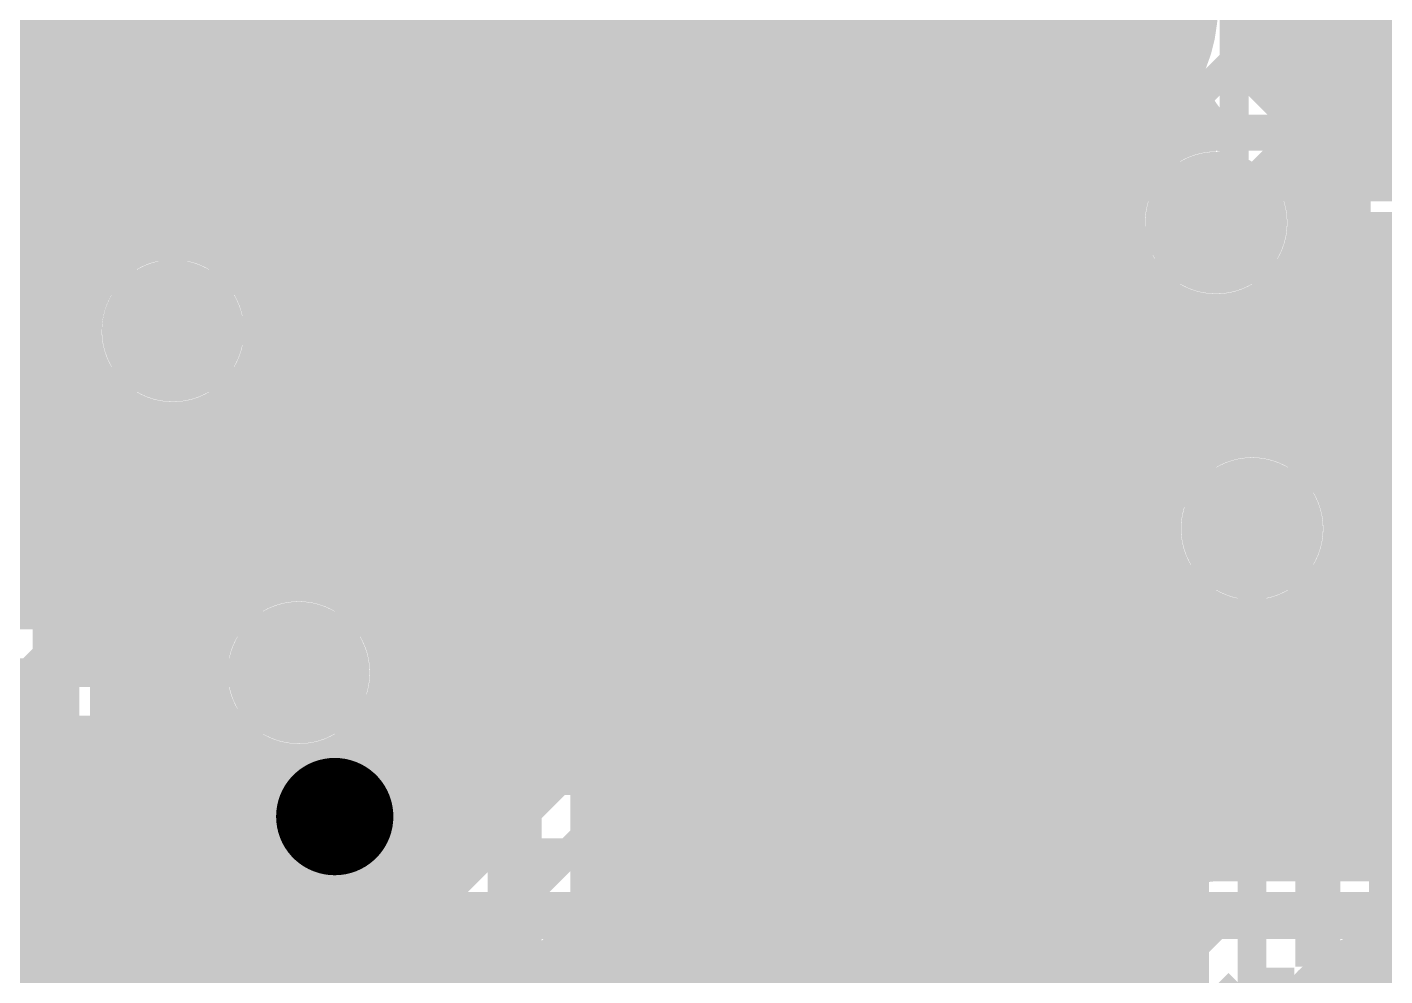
# Model space of a CAD drawing. Extents: x -4 to 136, y -50 to 40.
# Drawn here: x 51.17 to 60.75, y 10.94 to 17.64 of the extents above; entities that cross this region are included whole.
import ezdxf

# ---------------------------------------------------------------- set-up
doc = ezdxf.new("R2010")
doc.units = 0
doc.header["$MEASUREMENT"] = 0
doc.layers.get('0').update_dxf_attribs({"linetype": 'CONTINUOUS'})
for name, color, linetype in [('25-335-0_BOT', 7, 'CONTINUOUS'), ('25-335-0_DRD', 7, 'CONTINUOUS'), ('25-335-0_GND', 6, 'CONTINUOUS'), ('25-335-0_IN1', 4, 'CONTINUOUS'), ('25-335-0_SMB', 3, 'CONTINUOUS'), ('25-335-0_SMT', 5, 'CONTINUOUS'), ('25-335-0_SST', 9, 'CONTINUOUS'), ('25-335-0_TOP', 12, 'CONTINUOUS'), ('THRUHOLE_TAP', 15, 'CONTINUOUS')]:
    doc.layers.add(name, color=color, linetype=linetype)

# ---------------------------------------------------------------- blocks, each defined once
blk = doc.blocks.new('ROUND_28')
at = {"const_width": 0.7747}
blk.add_lwpolyline([(-0.38735, 0, 1), (0.38735, 0, 1)], format="xyb", close=True, dxfattribs=at)
blk = doc.blocks.new('ROUND_40')
at = {"const_width": 0.29972}
blk.add_lwpolyline([(-0.14986, 0, 1), (0.14986, 0, 1)], format="xyb", close=True, dxfattribs=at)
blk = doc.blocks.new('ROUND_55')
at = {"const_width": 1.1557}
blk.add_lwpolyline([(-0.57785, 0, 1), (0.57785, 0, 1)], format="xyb", close=True, dxfattribs=at)
blk = doc.blocks.new('SQUARE_56')
blk.add_solid([(1.1557, 1.1557), (1.1557, -1.1557), (-1.1557, 1.1557), (-1.1557, -1.1557)])
blk = doc.blocks.new('ROUND_60')
at = {"const_width": 0.50038}
blk.add_lwpolyline([(-0.25019, 0, 1), (0.25019, 0, 1)], format="xyb", close=True, dxfattribs=at)
blk = doc.blocks.new('ROUND_62')
at = {"const_width": 0.50038}
blk.add_lwpolyline([(-0.25019, 0, 1), (0.25019, 0, 1)], format="xyb", close=True, dxfattribs=at)
blk = doc.blocks.new('ROUND_23')
at = {"const_width": 0.10033}
blk.add_lwpolyline([(-0.050164, 0, 1), (0.050164, 0, 1)], format="xyb", close=True, dxfattribs=at)
blk = doc.blocks.new('ROUND_66')
at = {"const_width": 0.40005}
blk.add_lwpolyline([(-0.200024, 0, 1), (0.200024, 0, 1)], format="xyb", close=True, dxfattribs=at)

msp = doc.modelspace()

# ---------------------------------------------------------------- linework, layer by layer
at = {"layer": '25-335-0_BOT'}
for points, const_width in [([(57.15, 33.401), (57.15, 8.61822)], 0.254), ([(53.975, 25.4), (53.975, 18.415), (53.34, 17.78)], 0.381), ([(54.6354, 22.8346), (54.6354, 14.1732)], 0.254), ([(62.611, 16.637), (60.452, 16.637), (59.817, 17.272), (59.817, 19.939), (58.547, 21.209)], 0.2032), ([(60.96, 10.16), (60.96, 13.081), (63.5, 15.621), (63.5, 20.447), (62.992, 20.955)], 0.635), ([(51.308, 3.175), (51.308, 19.558), (51.562, 19.812)], 0.2032), ([(52.1208, 19.5199), (52.1208, 16.11884)], 0.254), ([(51.8922, 19.27606), (51.8922, 16.04518)], 0.254), ([(51.7398, 19.20748), (51.7398, 15.9258)], 0.254), ([(53.34, 17.78), (53.34, 14.732), (54.61, 13.462), (54.61, 8.89), (53.975, 8.255), (53.975, 7.112), (56.642, 4.445)], 0.381), ([(52.23764, 17.7038), (51.7398, 17.7038)], 0.254), ([(54.77764, 17.7038), (54.44236, 17.7038)], 0.254), ([(57.31764, 17.7038), (56.98236, 17.7038)], 0.254), ([(52.27828, 17.4752), (51.7398, 17.4752)], 0.254), ([(54.81828, 17.4752), (54.40172, 17.4752)], 0.254), ([(54.4068, 17.49298), (54.4068, 14.4018)], 0.254), ([(57.35828, 17.4752), (56.94172, 17.4752)], 0.254), ([(54.864, 17.34566), (54.864, 13.9446)], 0.254), ([(56.9214, 17.40916), (56.9214, 10.5283)], 0.254), ([(57.3786, 17.40916), (57.3786, 10.5283)], 0.254), ([(52.37226, 17.2466), (51.7398, 17.2466)], 0.254), ([(52.3494, 17.28978), (52.3494, 16.1036)], 0.254), ([(54.91226, 17.2466), (54.30774, 17.2466)], 0.254), ([(57.45226, 17.2466), (56.84774, 17.2466)], 0.254), ([(54.1782, 17.05864), (54.1782, 14.6304)], 0.254), ([(59.436, 17.0688), (59.436, 16.87322)], 0.254), ([(52.5399, 17.018), (51.7398, 17.018)], 0.254), ([(52.578, 16.9799), (52.578, 15.99438)], 0.254), ([(55.0799, 17.018), (54.1401, 17.018)], 0.254), ([(55.0926, 17.0053), (55.0926, 13.65758)], 0.254), ([(57.6199, 17.018), (56.6801, 17.018)], 0.254), ([(56.6928, 17.0307), (56.6928, 10.90676)], 0.254), ([(57.6072, 17.0307), (57.6072, 10.90676)], 0.254), ([(59.2074, 17.0053), (59.2074, 16.7767)], 0.254), ([(59.46648, 17.018), (59.2201, 17.018)], 0.254), ([(59.5122, 16.9672), (59.59348, 16.88592)], 0.254), ([(53.9496, 16.85798), (53.9496, 14.859)], 0.254), ([(56.4642, 16.84274), (56.4642, 11.09726)], 0.254), ([(57.8358, 16.84274), (57.8358, 11.09726)], 0.254), ([(59.59348, 16.88592), (59.56321, 16.88372)], 0.254), ([(52.8193, 16.7894), (51.7398, 16.7894)], 0.254), ([(52.8066, 16.81226), (52.8066, 15.65148)], 0.254), ([(52.8193, 16.80464), (52.8193, 15.59052)], 0.254), ([(53.8607, 16.80464), (53.8607, 14.9479)], 0.254), ([(55.38978, 16.7894), (53.8607, 16.7894)], 0.254), ([(55.3212, 16.8275), (55.3212, 11.1125)], 0.254), ([(57.92978, 16.7894), (56.37022, 16.7894)], 0.254), ([(59.22772, 16.7894), (58.91022, 16.7894)], 0.254), ([(58.9788, 16.8275), (58.9788, 16.49222)], 0.254), ([(55.5498, 16.7259), (55.5498, 11.2141)], 0.254), ([(55.7784, 16.68018), (55.7784, 11.25982)], 0.254), ([(56.007, 16.68272), (56.007, 11.25728)], 0.254), ([(56.2356, 16.73352), (56.2356, 11.20648)], 0.254), ([(58.0644, 16.73352), (58.0644, 11.20648)], 0.254), ([(58.293, 16.68272), (58.293, 11.25728)], 0.254), ([(58.5216, 16.68018), (58.5216, 11.25982)], 0.254), ([(58.7502, 16.7259), (58.7502, 11.2141)], 0.254), ([(52.8193, 16.5608), (51.7398, 16.5608)], 0.254), ([(59.01182, 16.5608), (53.8607, 16.5608)], 0.254), ([(52.8193, 16.3322), (51.7398, 16.3322)], 0.254), ([(58.93816, 16.3322), (53.8607, 16.3322)], 0.254), ([(60.19292, 16.256), (60.19191, 16.29165)], 0.254), ([(60.3504, 16.2179), (60.3504, 14.43228)], 0.254), ([(62.15126, 16.2052), (60.452, 16.2052)], 0.254), ([(60.579, 16.2052), (60.579, 13.6144)], 0.254), ([(60.8076, 16.2052), (60.8076, 13.843)], 0.254), ([(52.03698, 16.1036), (51.7398, 16.1036)], 0.254), ([(52.8193, 16.1036), (52.35448, 16.1036)], 0.254), ([(58.95086, 16.1036), (53.8607, 16.1036)], 0.254), ([(62.27572, 16.1036), (60.1726, 16.1036)], 0.254), ([(58.9788, 16.01978), (58.9788, 11.1125)], 0.254), ([(60.1218, 15.9639), (60.1218, 14.64818)], 0.254), ([(62.8523, 15.8877), (60.50788, 13.54582)], 0.254), ([(52.8193, 15.875), (52.69738, 15.875)], 0.254), ([(59.06008, 15.875), (53.8607, 15.875)], 0.254), ([(62.83706, 15.875), (60.06338, 15.875)], 0.254), ([(59.2074, 15.7353), (59.2074, 14.25448)], 0.254), ([(59.8932, 15.72006), (59.8932, 14.72184)], 0.254), ([(59.40298, 15.6464), (53.8607, 15.6464)], 0.254), ([(59.436, 15.63878), (59.436, 14.59738)], 0.254), ([(59.6646, 15.6337), (59.6646, 14.7066)], 0.254), ([(62.60846, 15.6464), (59.72048, 15.6464)], 0.254), ([(62.37986, 15.4178), (53.8607, 15.4178)], 0.254), ([(52.8066, 15.33398), (52.8066, 13.64488)], 0.254), ([(52.8193, 15.39494), (52.8193, 14.732)], 0.254), ([(52.8193, 15.1892), (52.74818, 15.1892)], 0.254), ([(62.15126, 15.1892), (53.8607, 15.1892)], 0.254), ([(51.7398, 15.05966), (51.7398, 3.6322)], 0.254), ([(51.86172, 14.9606), (51.7398, 14.9606)], 0.254), ([(51.8922, 14.94282), (51.8922, 3.41122)], 0.254), ([(52.8193, 14.9606), (52.53228, 14.9606)], 0.254), ([(52.578, 14.99108), (52.578, 13.45184)], 0.254), ([(61.92266, 14.9606), (53.8607, 14.9606)], 0.254), ([(53.8607, 14.9479), (54.97068, 13.83538)], 0.254), ([(52.1208, 14.86916), (52.1208, 1.5748)], 0.254), ([(52.3494, 14.88186), (52.3494, 11.2649)], 0.254), ([(52.8193, 14.732), (51.7398, 14.732)], 0.254), ([(61.69406, 14.732), (54.0766, 14.732)], 0.254), ([(52.87264, 14.5034), (51.7398, 14.5034)], 0.254), ([(59.3344, 14.5034), (54.3052, 14.5034)], 0.254), ([(61.46546, 14.5034), (60.29706, 14.5034)], 0.254), ([(52.9717, 14.3637), (54.0893, 13.2461)], 0.254), ([(53.0606, 14.2748), (51.7398, 14.2748)], 0.254), ([(53.0352, 14.3002), (53.0352, 13.70838)], 0.254), ([(59.21248, 14.2748), (54.5338, 14.2748)], 0.254), ([(61.23686, 14.2748), (60.42152, 14.2748)], 0.254), ([(53.2638, 14.0716), (53.2638, 13.68552)], 0.254), ([(59.817, 14.097), (59.817, 7.366), (60.452, 6.731), (60.452, 0.762)], 0.2032), ([(53.2892, 14.0462), (51.7398, 14.0462)], 0.254), ([(59.18962, 14.0462), (54.7624, 14.0462)], 0.254), ([(61.00826, 14.0462), (60.44438, 14.0462)], 0.254), ([(59.2074, 13.93698), (59.2074, 10.9347)], 0.254), ([(53.5178, 13.8176), (51.7398, 13.8176)], 0.254), ([(53.4924, 13.843), (53.4924, 13.56106)], 0.254), ([(59.25312, 13.8176), (54.991, 13.8176)], 0.254), ([(60.77966, 13.8176), (60.38088, 13.8176)], 0.254), ([(60.3504, 13.76172), (60.3504, 13.29944)], 0.254), ([(52.71262, 13.589), (51.7398, 13.589)], 0.254), ([(53.7464, 13.589), (53.45684, 13.589)], 0.254), ([(53.721, 13.6144), (53.721, 11.2649)], 0.254), ([(59.3852, 13.589), (55.11546, 13.589)], 0.254), ([(59.3852, 13.63726), (59.3852, 10.69848)], 0.254), ([(60.2488, 13.63726), (60.2488, 11.00582)], 0.254), ([(60.55106, 13.589), (60.2488, 13.589)], 0.254), ([(55.1307, 13.462), (55.1307, 10.9728)], 0.254), ([(52.52212, 13.3604), (51.7398, 13.3604)], 0.254), ([(53.975, 13.3604), (53.64988, 13.3604)], 0.254), ([(53.9496, 13.3858), (53.9496, 11.2649)], 0.254), ([(59.3852, 13.3604), (55.1307, 13.3604)], 0.254), ([(60.3758, 13.3604), (60.2488, 13.3604)], 0.254), ([(54.0893, 13.2461), (54.0893, 11.2649)], 0.254), ([(52.45862, 13.1318), (51.7398, 13.1318)], 0.254), ([(54.0893, 13.1318), (53.71338, 13.1318)], 0.254), ([(59.3852, 13.1318), (55.1307, 13.1318)], 0.254), ([(60.31484, 13.1318), (60.2488, 13.1318)], 0.254), ([(60.3123, 13.081), (60.3123, 11.05408)], 0.254), ([(52.48148, 12.9032), (51.7398, 12.9032)], 0.254), ([(54.0893, 12.9032), (53.69052, 12.9032)], 0.254), ([(59.3852, 12.9032), (55.1307, 12.9032)], 0.254), ([(60.3123, 12.9032), (60.2488, 12.9032)], 0.254), ([(52.6034, 12.6746), (51.7398, 12.6746)], 0.254), ([(52.578, 12.70762), (52.578, 11.2649)], 0.254), ([(54.0893, 12.6746), (53.56606, 12.6746)], 0.254), ([(59.3852, 12.6746), (55.1307, 12.6746)], 0.254), ([(60.3123, 12.6746), (60.2488, 12.6746)], 0.254), ([(53.4924, 12.5984), (53.4924, 11.2649)], 0.254), ([(54.0893, 12.446), (51.7398, 12.446)], 0.254), ([(52.8066, 12.51712), (52.8066, 11.2649)], 0.254), ([(53.0352, 12.45362), (53.0352, 11.2649)], 0.254), ([(53.2638, 12.47648), (53.2638, 11.2649)], 0.254), ([(59.3852, 12.446), (55.1307, 12.446)], 0.254), ([(60.3123, 12.446), (60.2488, 12.446)], 0.254), ([(54.0893, 12.2174), (51.7398, 12.2174)], 0.254), ([(59.3852, 12.2174), (55.1307, 12.2174)], 0.254), ([(60.3123, 12.2174), (60.2488, 12.2174)], 0.254), ([(54.0893, 11.9888), (51.7398, 11.9888)], 0.254), ([(59.3852, 11.9888), (55.1307, 11.9888)], 0.254), ([(60.3123, 11.9888), (60.2488, 11.9888)], 0.254), ([(54.0893, 11.7602), (51.7398, 11.7602)], 0.254), ([(59.3852, 11.7602), (55.1307, 11.7602)], 0.254), ([(60.3123, 11.7602), (60.2488, 11.7602)], 0.254), ([(54.0893, 11.5316), (51.7398, 11.5316)], 0.254), ([(59.3852, 11.5316), (55.1307, 11.5316)], 0.254), ([(60.3123, 11.5316), (60.2488, 11.5316)], 0.254), ([(54.0893, 11.303), (51.7398, 11.303)], 0.254), ([(59.3852, 11.303), (55.1307, 11.303)], 0.254), ([(60.3123, 11.303), (60.2488, 11.303)], 0.254), ([(52.2351, 11.2649), (52.2351, 9.0551)], 0.254), ([(54.0893, 11.2649), (52.2351, 11.2649)], 0.254), ([(52.2351, 11.0744), (51.7398, 11.0744)], 0.254), ([(55.26024, 11.0744), (55.1307, 11.0744)], 0.254), ([(57.80024, 11.0744), (56.49976, 11.0744)], 0.254), ([(59.3852, 11.0744), (59.03976, 11.0744)], 0.254), ([(60.3123, 11.0744), (60.2488, 11.0744)], 0.254), ([(60.3123, 11.05408), (60.24948, 11.00501)], 0.254), ([(52.2351, 10.8458), (51.7398, 10.8458)], 0.254), ([(57.55386, 10.8458), (56.74614, 10.8458)], 0.254), ([(59.3852, 10.8458), (59.28614, 10.8458)], 0.254)]:
    msp.add_lwpolyline(points, dxfattribs=dict(at, const_width=const_width))
at = {"layer": '25-335-0_BOT', "const_width": 0.254}
for points in [[(52.2351, 17.78, 0.276875), (52.8193, 16.80464)], [(53.8607, 16.80464, 0.2768749), (54.4449, 17.78)], [(54.7751, 17.78, 0.4142136), (55.88, 16.6751)], [(55.88, 16.6751, 0.4142136), (56.9849, 17.78)], [(57.3151, 17.78, 0.4142136), (58.42, 16.6751)], [(58.42, 16.6751, 0.2724358), (59.3852, 17.24406)], [(59.3852, 17.24406, 0.1821716), (59.51103, 16.96603)], [(59.3852, 17.24406, 0.1821716), (59.51103, 16.96603)], [(59.563, 16.88592, 0.4142136), (58.93308, 16.256)], [(60.19038, 16.29156, 0.1634811), (60.452, 16.20367)], [(58.93308, 16.256, 0.4142136), (59.563, 15.62608)], [(59.563, 15.62608, 0.4142136), (60.19292, 16.256)], [(52.197, 16.12392, 0.206347), (51.73904, 15.92652)], [(52.8193, 15.59052, 0.3698301), (52.197, 16.12392)], [(52.197, 14.86408, 0.368698), (52.8193, 15.39494)], [(51.7398, 15.05966, 0.2055834), (52.197, 14.86338)], [(52.8193, 14.732, 0.1989124), (52.97181, 14.36381)], [(59.817, 14.72692, 0.4142136), (59.18708, 14.097)], [(60.44692, 14.097, 0.4142136), (59.817, 14.72692)], [(59.18708, 14.097, 0.2070672), (59.38575, 13.63784)], [(60.2488, 13.63726, 0.2070673), (60.44772, 14.097)], [(55.1307, 13.462, 0.1989124), (54.97819, 13.83019)], [(55.1307, 13.462, 0.1989124), (54.97819, 13.83019)], [(53.086, 13.71092, 0.4142136), (52.45608, 13.081)], [(53.71592, 13.081, 0.4142136), (53.086, 13.71092)], [(60.5028, 13.5382, 0.1989124), (60.31342, 13.081)], [(52.45608, 13.081, 0.4142136), (53.086, 12.45108)], [(53.086, 12.45108, 0.4142136), (53.71592, 13.081)], [(55.88, 11.2649, 0.1883745), (55.13109, 10.97237)], [(56.9849, 10.16, 0.4142136), (55.88, 11.2649)], [(58.42, 11.2649, 0.4142136), (57.3151, 10.16)], [(59.3852, 10.69848, 0.2718961), (58.42, 11.2649)]]:
    msp.add_lwpolyline(points, format="xyb", dxfattribs=at)
at = {"layer": '25-335-0_DRD', "const_width": 0.254}
for points in [[(53.975, 18.415), (52.705, 17.145)], [(53.975, 17.145), (52.705, 18.415)], [(56.515, 18.415), (55.245, 17.145)], [(56.515, 17.145), (55.245, 18.415)], [(59.055, 18.415), (57.785, 17.145)], [(59.055, 17.145), (57.785, 18.415)], [(61.595, 18.415), (60.325, 17.145)], [(58.928, 16.891), (58.928, 15.621)], [(60.198, 16.891), (58.928, 16.891)], [(60.198, 16.891), (58.928, 15.621)], [(60.198, 15.621), (58.928, 16.891)], [(60.198, 15.621), (60.198, 16.891)], [(51.562, 16.129), (51.562, 14.859)], [(52.832, 16.129), (51.562, 16.129)], [(52.832, 16.129), (51.562, 14.859)], [(52.832, 14.859), (51.562, 16.129)], [(52.832, 14.859), (52.832, 16.129)], [(58.928, 15.621), (60.198, 15.621)], [(51.562, 14.859), (52.832, 14.859)], [(59.182, 14.732), (59.182, 13.462)], [(60.452, 14.732), (59.182, 14.732)], [(60.452, 14.732), (59.182, 13.462)], [(60.452, 13.462), (59.182, 14.732)], [(60.452, 13.462), (60.452, 14.732)], [(52.451, 13.716), (52.451, 12.446)], [(53.721, 13.716), (52.451, 13.716)], [(53.721, 13.716), (52.451, 12.446)], [(53.721, 12.446), (52.451, 13.716)], [(53.721, 12.446), (53.721, 13.716)], [(59.182, 13.462), (60.452, 13.462)], [(52.451, 12.446), (53.721, 12.446)]]:
    msp.add_lwpolyline(points, dxfattribs=at)
at = {"layer": '25-335-0_IN1'}
for points, const_width in [([(60.96, 25.4), (60.96, 21.336), (59.69, 20.066), (59.69, 16.383), (59.563, 16.256)], 0.2032), ([(54.6354, 22.8346), (54.6354, 12.065)], 0.254), ([(52.197, 21.971), (52.197, 15.494)], 0.2032), ([(51.2064, 19.2913), (51.2064, 13.5128)], 0.254), ([(51.435, 19.19478), (51.435, 13.5128)], 0.254), ([(51.6636, 19.1897), (51.6636, 15.82928)], 0.254), ([(51.7652, 19.2151), (51.7652, 15.9512)], 0.254), ([(57.15, 18.31086), (57.15, 14.5796)], 0.254), ([(51.7652, 17.7038), (44.69638, 17.7038)], 0.254), ([(58.42, 17.78), (58.42, 15.24), (53.34, 10.16)], 0.2032), ([(54.77764, 17.7038), (54.44236, 17.7038)], 0.254), ([(57.31764, 17.7038), (56.98236, 17.7038)], 0.254), ([(53.086, 13.081), (48.641, 13.081), (44.069, 17.653)], 0.2032), ([(51.7652, 17.4752), (44.8564, 17.4752)], 0.254), ([(54.81828, 17.4752), (54.40172, 17.4752)], 0.254), ([(54.4068, 17.49298), (54.4068, 11.8364)], 0.254), ([(57.35828, 17.4752), (56.94172, 17.4752)], 0.254), ([(54.864, 17.34566), (54.864, 12.2936)], 0.254), ([(56.9214, 17.40916), (56.9214, 14.351)], 0.254), ([(57.3786, 17.40916), (57.3786, 14.8082)], 0.254), ([(51.7652, 17.2466), (45.085, 17.2466)], 0.254), ([(54.91226, 17.2466), (54.30774, 17.2466)], 0.254), ([(57.45226, 17.2466), (56.84774, 17.2466)], 0.254), ([(54.1782, 17.05864), (54.1782, 11.6078)], 0.254), ([(59.2582, 17.05864), (59.2582, 16.80718)], 0.254), ([(60.1218, 17.05864), (60.1218, 16.54556)], 0.254), ([(60.1218, 17.05864), (60.1218, 16.54556)], 0.254), ([(51.7652, 17.018), (45.3136, 17.018)], 0.254), ([(55.0799, 17.018), (54.1401, 17.018)], 0.254), ([(55.0926, 17.0053), (55.0926, 12.5222)], 0.254), ([(57.6199, 17.018), (56.6801, 17.018)], 0.254), ([(56.6928, 17.0307), (56.6928, 14.1224)], 0.254), ([(57.6072, 17.0307), (57.6072, 15.0368)], 0.254), ([(59.2074, 17.0053), (59.2074, 16.7767)], 0.254), ([(59.2582, 17.018), (59.2201, 17.018)], 0.254), ([(60.1599, 17.018), (60.1218, 17.018)], 0.254), ([(52.6288, 16.93418), (52.6288, 15.9512)], 0.254), ([(53.9496, 16.85798), (53.9496, 11.3792)], 0.254), ([(56.4642, 16.84274), (56.4642, 13.8938)], 0.254), ([(57.8358, 16.84274), (57.8358, 15.2654)], 0.254), ([(60.3504, 16.85798), (60.3504, 14.43228)], 0.254), ([(51.7652, 16.7894), (45.5422, 16.7894)], 0.254), ([(52.84978, 16.7894), (52.6288, 16.7894)], 0.254), ([(52.8066, 16.81226), (52.8066, 15.65148)], 0.254), ([(55.38978, 16.7894), (53.83022, 16.7894)], 0.254), ([(55.3212, 16.8275), (55.3212, 12.7508)], 0.254), ([(57.92978, 16.7894), (56.37022, 16.7894)], 0.254), ([(57.9882, 16.76146), (57.9882, 15.4178)], 0.254), ([(58.8518, 16.76146), (58.8518, 15.24)], 0.254), ([(59.22772, 16.7894), (58.91022, 16.7894)], 0.254), ([(58.9788, 16.8275), (58.9788, 16.49222)], 0.254), ([(60.46978, 16.7894), (60.1218, 16.7894)], 0.254), ([(60.5282, 16.76146), (60.5282, 15.621)], 0.254), ([(53.0352, 16.71828), (53.0352, 13.70838)], 0.254), ([(53.2638, 16.67764), (53.2638, 13.68552)], 0.254), ([(53.4924, 16.68526), (53.4924, 13.56106)], 0.254), ([(53.721, 16.74368), (53.721, 11.2649)], 0.254), ([(55.5498, 16.7259), (55.5498, 12.9794)], 0.254), ([(55.7784, 16.68018), (55.7784, 13.208)], 0.254), ([(56.007, 16.68272), (56.007, 13.4366)], 0.254), ([(56.2356, 16.73352), (56.2356, 13.6652)], 0.254), ([(51.7652, 16.5608), (45.7708, 16.5608)], 0.254), ([(57.9882, 16.5608), (52.6288, 16.5608)], 0.254), ([(59.01182, 16.5608), (58.8518, 16.5608)], 0.254), ([(60.5282, 16.5608), (60.1218, 16.5608)], 0.254), ([(51.7652, 16.3322), (45.9994, 16.3322)], 0.254), ([(57.9882, 16.3322), (52.6288, 16.3322)], 0.254), ([(58.93816, 16.3322), (58.8518, 16.3322)], 0.254), ([(60.5282, 16.3322), (60.18784, 16.3322)], 0.254), ([(51.7652, 16.1036), (46.228, 16.1036)], 0.254), ([(57.9882, 16.1036), (52.6288, 16.1036)], 0.254), ([(58.95086, 16.1036), (58.8518, 16.1036)], 0.254), ([(60.5282, 16.1036), (60.1726, 16.1036)], 0.254), ([(58.9788, 16.01978), (58.9788, 11.3284)], 0.254), ([(60.1218, 15.9639), (60.1218, 14.64818)], 0.254), ([(51.69408, 15.875), (46.4566, 15.875)], 0.254), ([(57.9882, 15.875), (52.69738, 15.875)], 0.254), ([(59.06008, 15.875), (58.8518, 15.875)], 0.254), ([(60.5282, 15.875), (60.06338, 15.875)], 0.254), ([(59.2074, 15.7353), (59.2074, 14.25448)], 0.254), ([(59.8932, 15.72006), (59.8932, 14.72184)], 0.254), ([(51.58486, 15.6464), (46.6852, 15.6464)], 0.254), ([(57.9882, 15.6464), (52.8066, 15.6464)], 0.254), ([(59.40298, 15.6464), (58.8518, 15.6464)], 0.254), ([(59.436, 15.63878), (59.436, 14.59738)], 0.254), ([(59.6646, 15.6337), (59.6646, 14.7066)], 0.254), ([(60.5282, 15.6464), (59.72048, 15.6464)], 0.254), ([(51.57216, 15.4178), (46.9138, 15.4178)], 0.254), ([(57.98566, 15.4178), (52.82184, 15.4178)], 0.254), ([(57.9882, 15.4178), (53.83276, 11.2649)], 0.254), ([(60.579, 15.4178), (58.8518, 15.4178)], 0.254), ([(60.579, 15.4178), (60.579, 11.7348)], 0.254), ([(52.8066, 15.33398), (52.8066, 13.64488)], 0.254), ([(60.6552, 15.3162), (62.23508, 13.73378)], 0.254), ([(51.64582, 15.1892), (47.1424, 15.1892)], 0.254), ([(51.6636, 15.15872), (51.6636, 13.5128)], 0.254), ([(57.75706, 15.1892), (52.74818, 15.1892)], 0.254), ([(60.77966, 15.1892), (58.84926, 15.1892)], 0.254), ([(60.8076, 15.16126), (60.8076, 11.7348)], 0.254), ([(51.86172, 14.9606), (47.371, 14.9606)], 0.254), ([(51.8922, 14.94282), (51.8922, 13.5128)], 0.254), ([(57.52846, 14.9606), (52.53228, 14.9606)], 0.254), ([(52.578, 14.99108), (52.578, 13.5128)], 0.254), ([(58.7248, 14.9352), (54.4449, 10.65276)], 0.254), ([(61.00826, 14.9606), (58.74766, 14.9606)], 0.254), ([(58.7502, 14.9606), (58.7502, 11.2141)], 0.254), ([(52.1208, 14.86916), (52.1208, 13.5128)], 0.254), ([(52.3494, 14.88186), (52.3494, 13.5128)], 0.254), ([(57.29986, 14.732), (47.5996, 14.732)], 0.254), ([(61.23686, 14.732), (58.5216, 14.732)], 0.254), ([(58.5216, 14.72946), (58.5216, 11.25982)], 0.254), ([(57.07126, 14.5034), (47.8282, 14.5034)], 0.254), ([(59.3344, 14.5034), (58.293, 14.5034)], 0.254), ([(58.293, 14.50086), (58.293, 11.25728)], 0.254), ([(61.46546, 14.5034), (60.29706, 14.5034)], 0.254), ([(56.84266, 14.2748), (48.0568, 14.2748)], 0.254), ([(59.21248, 14.2748), (58.0644, 14.2748)], 0.254), ([(58.0644, 14.27226), (58.0644, 11.20648)], 0.254), ([(61.69406, 14.2748), (60.42152, 14.2748)], 0.254), ([(56.61406, 14.0462), (48.2854, 14.0462)], 0.254), ([(59.18962, 14.0462), (57.8358, 14.0462)], 0.254), ([(57.8358, 14.04366), (57.8358, 11.09726)], 0.254), ([(61.92266, 14.0462), (60.44438, 14.0462)], 0.254), ([(59.2074, 13.93698), (59.2074, 11.557)], 0.254), ([(56.38546, 13.8176), (48.514, 13.8176)], 0.254), ([(59.25312, 13.8176), (57.6072, 13.8176)], 0.254), ([(57.6072, 13.81506), (57.6072, 10.90676)], 0.254), ([(62.15126, 13.8176), (60.38088, 13.8176)], 0.254), ([(60.3504, 13.76172), (60.3504, 11.7348)], 0.254), ([(52.71262, 13.589), (48.7426, 13.589)], 0.254), ([(56.15686, 13.589), (53.45684, 13.589)], 0.254), ([(59.44362, 13.589), (57.3786, 13.589)], 0.254), ([(57.3786, 13.58646), (57.3786, 10.5283)], 0.254), ([(59.436, 13.59408), (59.436, 11.71448)], 0.254), ([(62.24778, 13.589), (60.18784, 13.589)], 0.254), ([(52.62626, 13.5128), (48.8188, 13.5128)], 0.254), ([(60.1218, 13.54582), (60.1218, 11.7348)], 0.254), ([(59.6646, 13.48486), (59.6646, 11.7348)], 0.254), ([(59.8932, 13.47216), (59.8932, 11.7348)], 0.254), ([(55.92826, 13.3604), (53.64988, 13.3604)], 0.254), ([(62.3443, 13.3604), (57.15, 13.3604)], 0.254), ([(57.15, 13.35786), (57.15, 8.61822)], 0.254), ([(55.69966, 13.1318), (53.71338, 13.1318)], 0.254), ([(62.62878, 13.1318), (56.9214, 13.1318)], 0.254), ([(56.9214, 13.12926), (56.9214, 10.5283)], 0.254), ([(55.47106, 12.9032), (53.69052, 12.9032)], 0.254), ([(61.41466, 12.9032), (56.6928, 12.9032)], 0.254), ([(56.6928, 12.90066), (56.6928, 10.90676)], 0.254), ([(52.62626, 12.6492), (48.641, 12.6492)], 0.254), ([(51.2064, 12.6492), (51.2064, 8.636)], 0.254), ([(51.435, 12.6492), (51.435, 8.8646)], 0.254), ([(51.6636, 12.6492), (51.6636, 9.0932)], 0.254), ([(51.8922, 12.6492), (51.8922, 9.3218)], 0.254), ([(52.1208, 12.6492), (52.1208, 9.5504)], 0.254), ([(52.3494, 12.6492), (52.3494, 11.2649)], 0.254), ([(52.578, 12.6492), (52.578, 11.2649)], 0.254), ([(55.24246, 12.6746), (53.56606, 12.6746)], 0.254), ([(61.26226, 12.6746), (56.4642, 12.6746)], 0.254), ([(56.4642, 12.67206), (56.4642, 11.09726)], 0.254), ([(53.4924, 12.5984), (53.4924, 11.2649)], 0.254), ([(55.01386, 12.446), (45.78858, 12.446)], 0.254), ([(52.8066, 12.51712), (52.8066, 11.2649)], 0.254), ([(53.0352, 12.45362), (53.0352, 11.2649)], 0.254), ([(53.2638, 12.47648), (53.2638, 11.2649)], 0.254), ([(61.21908, 12.446), (56.2356, 12.446)], 0.254), ([(56.2356, 12.44346), (56.2356, 11.20648)], 0.254), ([(54.78526, 12.2174), (45.84192, 12.2174)], 0.254), ([(61.26226, 12.2174), (56.007, 12.2174)], 0.254), ([(56.007, 12.21486), (56.007, 11.25728)], 0.254), ([(54.55666, 11.9888), (45.8089, 11.9888)], 0.254), ([(61.41466, 11.9888), (55.7784, 11.9888)], 0.254), ([(55.7784, 11.98626), (55.7784, 11.25982)], 0.254), ([(54.32806, 11.7602), (45.6692, 11.7602)], 0.254), ([(62.1411, 11.7602), (55.5498, 11.7602)], 0.254), ([(55.5498, 11.75766), (55.5498, 11.2141)], 0.254), ([(61.595, 11.7348), (59.563, 11.7348)], 0.254), ([(59.2582, 11.6078), (58.83402, 11.18362)], 0.254), ([(54.09946, 11.5316), (41.86428, 11.5316)], 0.254), ([(59.17946, 11.5316), (55.3212, 11.5316)], 0.254), ([(55.3212, 11.52906), (55.3212, 11.1125)], 0.254), ([(53.87086, 11.303), (32.9438, 11.303)], 0.254), ([(58.95086, 11.303), (55.0926, 11.303)], 0.254), ([(55.0926, 11.30046), (55.0926, 10.9347)], 0.254), ([(52.2351, 11.2649), (52.2351, 9.6647)], 0.254), ([(53.83276, 11.2649), (52.2351, 11.2649)], 0.254), ([(64.135, 5.969), (62.103, 8.001), (62.103, 10.795), (61.595, 11.303), (59.563, 11.303), (58.42, 10.16)], 0.2032), ([(52.2351, 11.0744), (42.13606, 11.0744)], 0.254), ([(55.26024, 11.0744), (54.864, 11.0744)], 0.254), ([(54.864, 11.07186), (54.864, 10.59434)], 0.254), ([(57.80024, 11.0744), (56.49976, 11.0744)], 0.254), ([(52.2351, 10.8458), (42.26052, 10.8458)], 0.254), ([(55.01386, 10.8458), (54.6354, 10.8458)], 0.254), ([(54.6354, 10.84326), (54.6354, 8.6233)], 0.254), ([(57.55386, 10.8458), (56.74614, 10.8458)], 0.254), ([(59.7408, 10.8712), (59.44362, 10.57402)], 0.254), ([(60.09386, 10.8458), (59.7154, 10.8458)], 0.254), ([(60.11418, 10.8712), (59.7408, 10.8712)], 0.254), ([(59.8932, 10.8712), (59.8932, 10.44702)], 0.254)]:
    msp.add_lwpolyline(points, dxfattribs=dict(at, const_width=const_width))
at = {"layer": '25-335-0_IN1', "const_width": 0.254}
for points in [[(53.34, 16.6751, 0.4142136), (54.4449, 17.78)], [(54.7751, 17.78, 0.4142136), (55.88, 16.6751)], [(55.88, 16.6751, 0.4142136), (56.9849, 17.78)], [(57.3151, 17.78, 0.3010899), (57.9882, 16.76146)], [(58.8518, 16.76146, 0.1153077), (59.25852, 17.05836)], [(60.1218, 17.05864, 0.1153078), (60.52836, 16.76185)], [(52.6288, 16.93418, 0.1765902), (53.34, 16.67491)], [(59.2582, 16.80718, 0.2729014), (58.93308, 16.256)], [(60.19292, 16.256, 0.1200942), (60.12229, 16.54581)], [(58.93308, 16.256, 0.4142136), (59.563, 15.62608)], [(59.563, 15.62608, 0.4142136), (60.19292, 16.256)], [(51.7652, 15.9512, 0.2063465), (51.56813, 15.494)], [(52.82692, 15.494, 0.2063464), (52.62952, 15.95196)], [(60.5282, 15.621, 0.1989124), (60.65467, 15.31567)], [(60.5282, 15.621, 0.1989124), (60.65467, 15.31567)], [(51.56708, 15.494, 0.4142136), (52.197, 14.86408)], [(52.197, 14.86408, 0.4142136), (52.82692, 15.494)], [(58.7248, 14.9352, 0.1989124), (58.85105, 15.24)], [(59.817, 14.72692, 0.4142136), (59.18708, 14.097)], [(60.44692, 14.097, 0.4142136), (59.817, 14.72692)], [(59.18708, 14.097, 0.4142136), (59.817, 13.46708)], [(59.817, 13.46708, 0.4142136), (60.44692, 14.097)], [(53.086, 13.71092, 0.2070678), (52.62684, 13.51225)], [(53.71592, 13.081, 0.4142136), (53.086, 13.71092)], [(53.086, 12.45108, 0.4142136), (53.71592, 13.081)], [(52.62626, 12.6492, 0.2070673), (53.086, 12.45028)], [(59.563, 11.7348, 0.1989132), (59.25767, 11.60833)], [(55.88, 11.2649, 0.4142136), (54.7751, 10.16)], [(56.9849, 10.16, 0.4142136), (55.88, 11.2649)], [(58.42, 11.2649, 0.4142136), (57.3151, 10.16)], [(58.83402, 11.18362, 0.0963845), (58.42, 11.26418)], [(60.11418, 10.8712, 0.1765902), (59.85491, 10.16)]]:
    msp.add_lwpolyline(points, format="xyb", dxfattribs=at)
at = {"layer": '25-335-0_SST'}
for points, const_width in [([(51.70424, 16.9799), (51.70424, 17.45488), (52.38242, 17.21866), (52.38242, 17.09928), (51.36642, 17.09928)], 0.1524), ([(57.15, 11.43), (62.865, 11.43), (62.865, 16.51), (51.435, 16.51), (51.435, 14.605), (52.07, 14.605), (52.07, 13.335), (51.435, 13.335), (51.435, 12.065), (52.07, 11.43), (57.15, 11.43)], 0.2032), ([(53.45176, 12.45108), (53.22824, 12.45108)], 0.0254), ([(53.24602, 12.45616), (53.24602, 11.67384)], 0.0254), ([(53.26888, 12.4587), (53.26888, 11.66876)], 0.0254), ([(53.29174, 12.46378), (53.29174, 11.66622)], 0.0254), ([(53.3146, 12.46632), (53.3146, 11.66368)], 0.0254), ([(53.33746, 12.46632), (53.33746, 11.66368)], 0.0254), ([(53.36032, 12.46632), (53.36032, 11.66368)], 0.0254), ([(53.38318, 12.46378), (53.38318, 11.66622)], 0.0254), ([(53.40604, 12.46124), (53.40604, 11.66876)], 0.0254), ([(53.4289, 12.45616), (53.4289, 11.67384)], 0.0254), ([(53.45176, 12.45108), (53.45176, 11.67892)], 0.0254), ([(53.06314, 12.35456), (53.06314, 11.7729)], 0.0254), ([(53.61178, 12.35964), (53.06568, 12.35964)], 0.0254), ([(53.086, 12.37488), (53.086, 11.75258)], 0.0254), ([(53.58638, 12.3825), (53.09362, 12.3825)], 0.0254), ([(53.10886, 12.39266), (53.10886, 11.73734)], 0.0254), ([(53.55336, 12.40536), (53.12664, 12.40536)], 0.0254), ([(53.13172, 12.4079), (53.13172, 11.7221)], 0.0254), ([(53.15458, 12.4206), (53.15458, 11.7094)], 0.0254), ([(53.51018, 12.42822), (53.16728, 12.42822)], 0.0254), ([(53.17744, 12.43076), (53.17744, 11.6967)], 0.0254), ([(53.2003, 12.44092), (53.2003, 11.68908)], 0.0254), ([(53.22316, 12.44854), (53.22316, 11.68146)], 0.0254), ([(53.47462, 12.44346), (53.47462, 11.68654)], 0.0254), ([(53.49748, 12.4333), (53.49748, 11.69416)], 0.0254), ([(53.52034, 12.42314), (53.52034, 11.70686)], 0.0254), ([(53.5432, 12.41044), (53.5432, 11.71702)], 0.0254), ([(53.56606, 12.39774), (53.56606, 11.73226)], 0.0254), ([(53.58892, 12.37996), (53.58892, 11.75004)], 0.0254), ([(53.61178, 12.35964), (53.61178, 11.76782)], 0.0254), ([(53.68544, 12.2682), (52.99202, 12.2682)], 0.0254), ([(52.99456, 12.2682), (52.99456, 11.85926)], 0.0254), ([(53.67274, 12.29106), (53.00726, 12.29106)], 0.0254), ([(53.01742, 12.30376), (53.01742, 11.82624)], 0.0254), ([(53.65496, 12.31392), (53.02504, 12.31392)], 0.0254), ([(53.04028, 12.3317), (53.04028, 11.7983)], 0.0254), ([(53.63464, 12.33678), (53.04282, 12.33678)], 0.0254), ([(53.63464, 12.33678), (53.63464, 11.79068)], 0.0254), ([(53.6575, 12.31138), (53.6575, 11.81862)], 0.0254), ([(53.68036, 12.27836), (53.68036, 11.85164)], 0.0254), ([(53.72608, 12.17676), (52.95392, 12.17676)], 0.0254), ([(53.71846, 12.19962), (52.96154, 12.19962)], 0.0254), ([(53.7083, 12.22248), (52.96916, 12.22248)], 0.0254), ([(52.9717, 12.22502), (52.9717, 11.90498)], 0.0254), ([(53.69814, 12.24534), (52.98186, 12.24534)], 0.0254), ([(53.70322, 12.23518), (53.70322, 11.89228)], 0.0254), ([(53.72608, 12.17676), (53.72608, 11.95324)], 0.0254), ([(53.74132, 12.08532), (52.93868, 12.08532)], 0.0254), ([(53.73878, 12.10818), (52.94122, 12.10818)], 0.0254), ([(53.73624, 12.13104), (52.94376, 12.13104)], 0.0254), ([(52.94884, 12.1539), (52.94884, 11.97356)], 0.0254), ([(53.73116, 12.1539), (52.94884, 12.1539)], 0.0254), ([(53.74132, 12.06246), (52.93868, 12.06246)], 0.0254), ([(53.74132, 12.0396), (52.93868, 12.0396)], 0.0254), ([(53.73878, 12.01674), (52.94122, 12.01674)], 0.0254), ([(53.7337, 11.99388), (52.94376, 11.99388)], 0.0254), ([(53.73116, 11.97102), (52.94884, 11.97102)], 0.0254), ([(53.72354, 11.94816), (52.95646, 11.94816)], 0.0254), ([(53.71592, 11.9253), (52.96408, 11.9253)], 0.0254), ([(53.70576, 11.90244), (52.9717, 11.90244)], 0.0254), ([(53.6956, 11.87958), (52.9844, 11.87958)], 0.0254), ([(53.6829, 11.85672), (52.9971, 11.85672)], 0.0254), ([(53.66766, 11.83386), (53.01234, 11.83386)], 0.0254), ([(53.64988, 11.811), (53.02758, 11.811)], 0.0254), ([(53.62956, 11.78814), (53.0479, 11.78814)], 0.0254), ([(53.6067, 11.76528), (53.0733, 11.76528)], 0.0254), ([(53.57876, 11.74242), (53.10124, 11.74242)], 0.0254), ([(53.5432, 11.71956), (53.13426, 11.71956)], 0.0254), ([(53.50002, 11.6967), (53.17998, 11.6967)], 0.0254), ([(53.4289, 11.67384), (53.24856, 11.67384)], 0.0254)]:
    msp.add_lwpolyline(points, dxfattribs=dict(at, const_width=const_width))
at = {"layer": '25-335-0_SST', "const_width": 0.0254}
for points in [[(53.34, 12.46632, 0.4142136), (52.93868, 12.065)], [(53.74132, 12.065, 0.4142136), (53.34, 12.46632)], [(52.93868, 12.065, 0.4142136), (53.34, 11.66368)], [(53.34, 11.66368, 0.4142136), (53.74132, 12.065)]]:
    msp.add_lwpolyline(points, format="xyb", dxfattribs=at)
at = {"layer": '25-335-0_TOP'}
for points, const_width in [([(54.6354, 18.9992), (54.6354, 17.0688)], 0.254), ([(57.15, 18.9992), (57.15, 17.0688)], 0.254), ([(42.545, 17.0688), (43.434, 17.0688), (44.2468, 16.256), (45.974, 16.256), (46.736, 17.018), (48.768, 17.018), (49.276, 16.51), (50.927, 16.51), (51.054, 16.637), (58.928, 16.637), (59.817, 17.526), (59.817, 18.415), (60.325, 18.923), (61.722, 18.923), (64.389, 16.256), (72.39, 16.256), (73.533, 15.113), (77.47, 15.113), (78.232, 15.875)], 0.2032), ([(53.34, 17.78), (50.165, 17.78), (50.165, 17.2212)], 0.381), ([(54.77764, 17.7038), (54.44236, 17.7038)], 0.254), ([(57.31764, 17.7038), (56.98236, 17.7038)], 0.254), ([(54.81828, 17.4752), (54.40172, 17.4752)], 0.254), ([(54.4068, 17.49298), (54.4068, 17.0688)], 0.254), ([(57.35828, 17.4752), (56.94172, 17.4752)], 0.254), ([(54.864, 17.34566), (54.864, 17.0688)], 0.254), ([(56.9214, 17.40916), (56.9214, 17.0688)], 0.254), ([(57.3786, 17.40916), (57.3786, 17.0688)], 0.254), ([(54.91226, 17.2466), (54.30774, 17.2466)], 0.254), ([(57.45226, 17.2466), (56.84774, 17.2466)], 0.254), ([(55.03418, 17.0688), (54.18582, 17.0688)], 0.254), ([(57.57418, 17.0688), (56.72582, 17.0688)], 0.254), ([(59.563, 16.256), (59.436, 16.129), (51.816, 16.129), (49.784, 14.097), (48.9712, 14.097), (48.895, 14.22908)], 0.2032), ([(52.197, 15.494), (60.96, 15.494), (61.214, 15.748), (65.532, 15.748), (66.421, 14.859), (70.612, 14.859), (70.993, 15.24), (71.501, 15.24), (72.136, 14.605)], 0.2032), ([(71.247, 14.605), (70.993, 14.351), (66.294, 14.351), (65.405, 15.24), (61.341, 15.24), (60.96, 14.859), (51.435, 14.859), (49.784, 13.208), (45.974, 13.208), (44.958, 14.224), (35.687, 14.224), (34.925, 14.986), (34.925, 15.2146)], 0.2032), ([(61.849, 12.446), (61.722, 12.319), (51.689, 12.319), (50.927, 11.557), (44.831, 11.557), (43.18, 13.208), (31.496, 13.208), (29.845, 14.859), (29.845, 15.2146)], 0.2032), ([(45.212, 12.192), (50.419, 12.192), (52.07, 13.843), (53.34, 13.843), (53.848, 13.335), (60.198, 13.335), (61.595, 14.732), (65.151, 14.732), (66.04, 13.843), (77.47, 13.843), (77.47, 12.7254)], 0.381), ([(31.877, 13.843), (32.004, 13.716), (44.831, 13.716), (45.847, 12.7), (49.911, 12.7), (51.562, 14.351), (59.563, 14.351), (59.817, 14.097)], 0.2032), ([(103.378, 6.604), (102.616, 7.366), (98.679, 7.366), (97.536, 8.509), (96.393, 8.509), (94.742, 10.16), (66.167, 10.16), (65.659, 10.668), (65.659, 12.319), (65.278, 12.7), (62.611, 12.7), (62.23, 13.081), (60.706, 13.081), (60.452, 12.827), (53.34, 12.827), (53.086, 13.081)], 0.2032), ([(41.529, 12.065), (41.656, 11.938), (43.688, 11.938), (44.577, 11.049), (51.054, 11.049), (51.816, 11.811), (62.484, 11.811), (62.738, 11.557)], 0.2032), ([(63.373, 10.541), (62.357, 10.541), (61.595, 11.303), (51.943, 11.303), (51.181, 10.541), (44.323, 10.541), (43.434, 11.43), (39.624, 11.43), (39.116, 11.938), (21.844, 11.938), (21.336, 11.43), (21.336, 10.541), (20.955, 10.16), (18.288, 10.16)], 0.2032)]:
    msp.add_lwpolyline(points, dxfattribs=dict(at, const_width=const_width))
at = {"layer": '25-335-0_TOP', "const_width": 0.254}
for points in [[(54.18582, 17.0688, 0.1765902), (54.44509, 17.78)], [(54.7751, 17.78, 0.1765904), (55.03432, 17.06892)], [(56.72582, 17.0688, 0.1765902), (56.98509, 17.78)], [(57.3151, 17.78, 0.1765904), (57.57432, 17.06892)]]:
    msp.add_lwpolyline(points, format="xyb", dxfattribs=at)

# ---------------------------------------------------------------- block references
at = {"layer": '25-335-0_BOT'}
for name, p in [('ROUND_28', (53.34, 17.78)), ('ROUND_28', (55.88, 17.78)), ('ROUND_28', (58.42, 17.78)), ('ROUND_28', (60.96, 17.78)), ('ROUND_40', (59.563, 16.256)), ('ROUND_40', (52.197, 15.494)), ('ROUND_40', (59.817, 14.097)), ('ROUND_40', (53.086, 13.081))]:
    msp.add_blockref(name, p, dxfattribs=at)
at = {"layer": '25-335-0_GND'}
for name, p in [('ROUND_55', (53.34, 17.78)), ('ROUND_55', (55.88, 17.78)), ('ROUND_55', (58.42, 17.78)), ('ROUND_55', (60.96, 17.78)), ('ROUND_62', (59.563, 16.256)), ('ROUND_60', (52.197, 15.494)), ('ROUND_60', (59.817, 14.097)), ('ROUND_60', (53.086, 13.081)), ('SQUARE_56', (53.34, 10.16)), ('ROUND_55', (55.88, 10.16)), ('ROUND_55', (58.42, 10.16)), ('ROUND_55', (60.96, 10.16))]:
    msp.add_blockref(name, p, dxfattribs=at)
at = {"layer": '25-335-0_IN1'}
for name, p in [('ROUND_28', (53.34, 17.78)), ('ROUND_28', (55.88, 17.78)), ('ROUND_28', (58.42, 17.78)), ('ROUND_28', (60.96, 17.78)), ('ROUND_40', (59.563, 16.256)), ('ROUND_40', (52.197, 15.494)), ('ROUND_40', (59.817, 14.097)), ('ROUND_40', (53.086, 13.081))]:
    msp.add_blockref(name, p, dxfattribs=at)
at = {"layer": '25-335-0_SMB'}
for p in [(53.34, 17.78), (55.88, 17.78), (58.42, 17.78), (60.96, 17.78)]:
    msp.add_blockref('ROUND_28', p, dxfattribs=at)
at = {"layer": '25-335-0_SMT'}
for p in [(53.34, 17.78), (55.88, 17.78), (58.42, 17.78), (60.96, 17.78)]:
    msp.add_blockref('ROUND_28', p, dxfattribs=at)
at = {"layer": '25-335-0_TOP'}
for name, p in [('ROUND_28', (53.34, 17.78)), ('ROUND_28', (55.88, 17.78)), ('ROUND_28', (58.42, 17.78)), ('ROUND_28', (60.96, 17.78)), ('ROUND_40', (59.563, 16.256)), ('ROUND_40', (52.197, 15.494)), ('ROUND_40', (59.817, 14.097)), ('ROUND_40', (53.086, 13.081))]:
    msp.add_blockref(name, p, dxfattribs=at)
at = {"layer": 'THRUHOLE_TAP'}
for name, p in [('ROUND_66', (53.34, 17.78)), ('ROUND_66', (55.88, 17.78)), ('ROUND_66', (58.42, 17.78)), ('ROUND_66', (60.96, 17.78)), ('ROUND_23', (59.563, 16.256)), ('ROUND_23', (52.197, 15.494)), ('ROUND_23', (59.817, 14.097)), ('ROUND_23', (53.086, 13.081))]:
    msp.add_blockref(name, p, dxfattribs=at)

doc.saveas('drawing.dxf')
